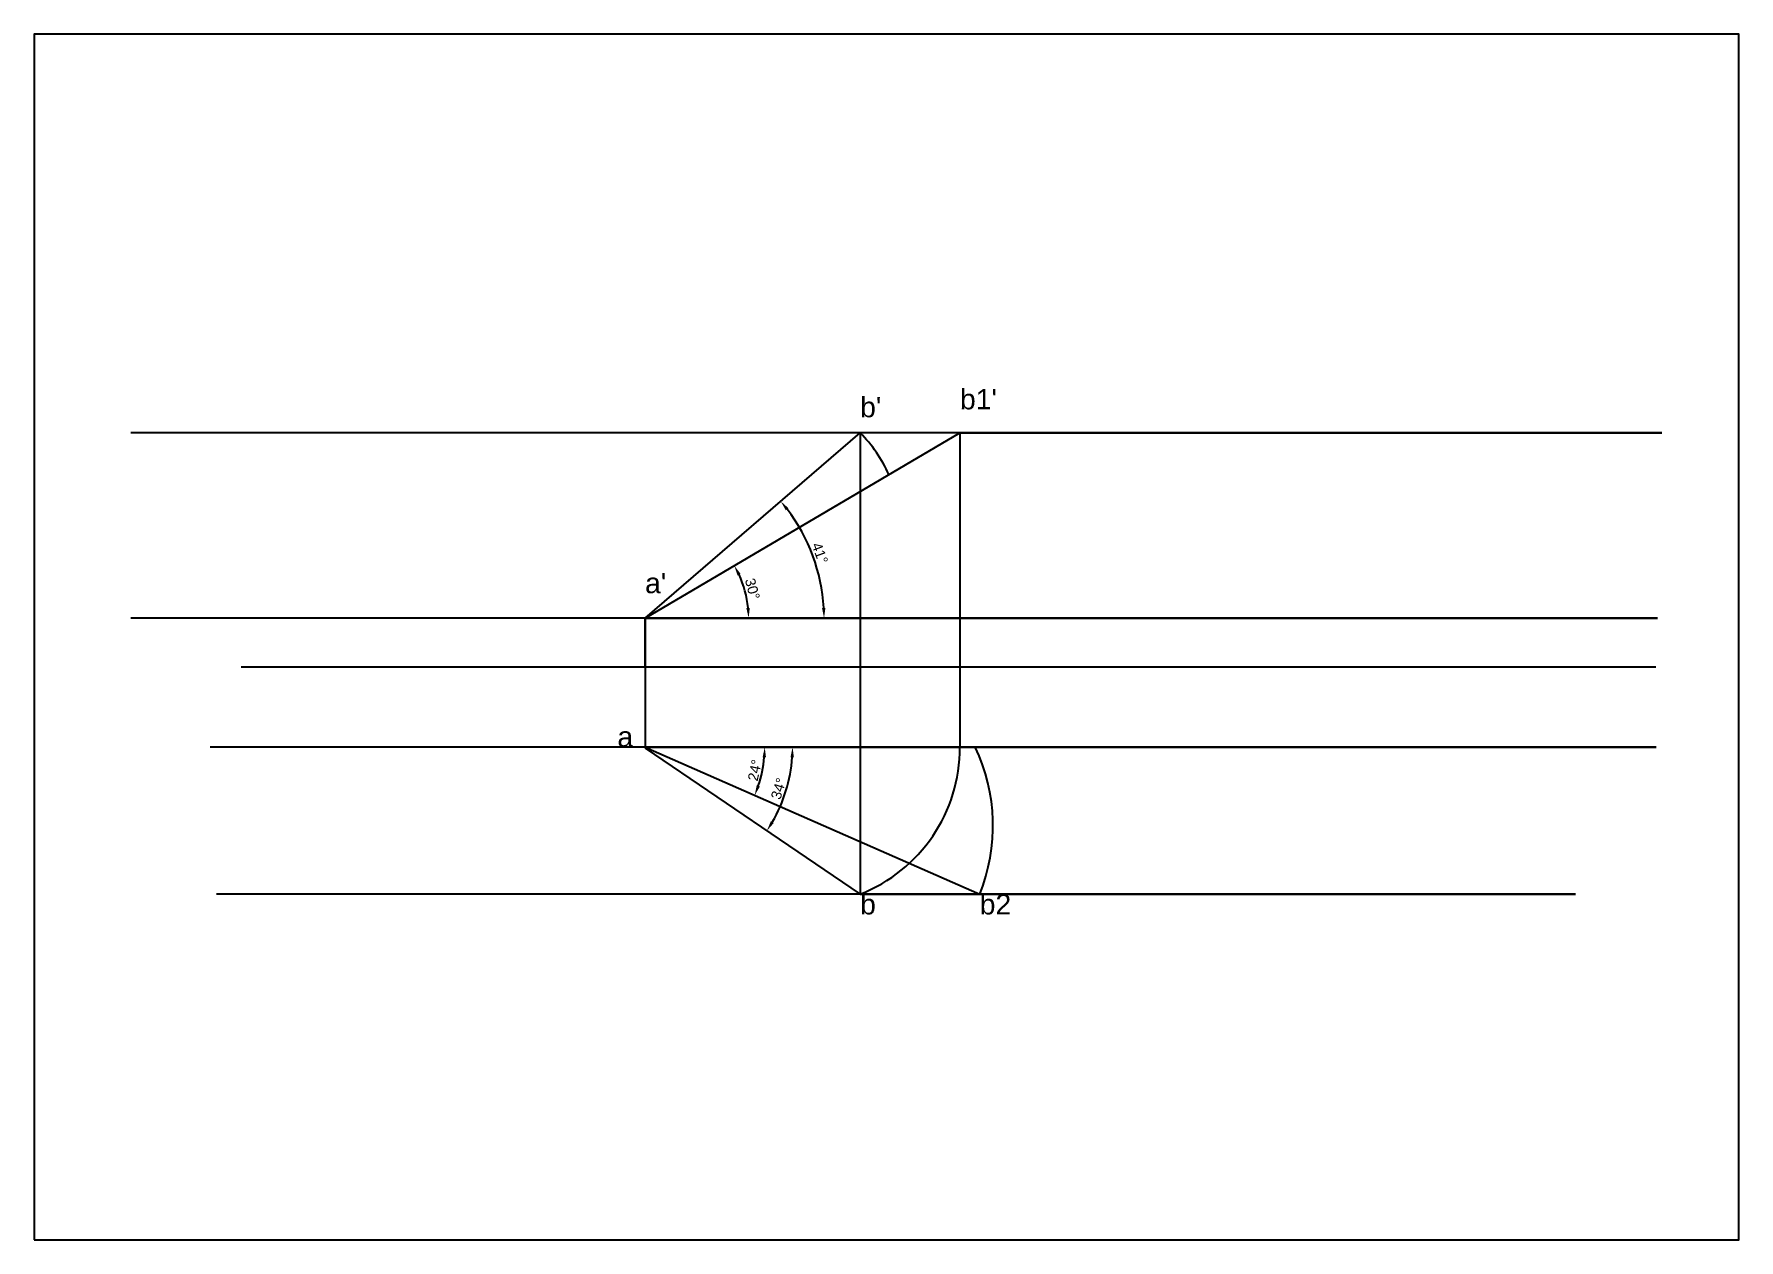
# Model space of a CAD drawing. Header units: millimetres. Extents: x 1249 to 1669, y 758 to 1055.
import ezdxf

# ---------------------------------------------------------------- set-up
doc = ezdxf.new("R2010")
doc.units = ezdxf.units.MM
doc.styles.get("Standard").update_dxf_attribs({"font": 'arial.ttf'})
doc.dimstyles.new('ISO-25', dxfattribs={"dimtxt": 2.5, "dimasz": 2.5, "dimexe": 1.25, "dimexo": 0.625, "dimtad": 1, "dimtxsty": 'Standard', "dimcen": 2.5, "dimadec": 0, "dimazin": 0, "dimtfac": 1, "dimtmove": 0, "dimatfit": 3, "dimfxl": 1, "dimarcsym": 0})

# ---------------------------------------------------------------- blocks, each defined once
blk = doc.blocks.new('*D2')
at = {"color": 0, "lineweight": -2, "transparency": 16777216}
blk.add_arc((1399.45, 911.53), 44.09, 3.2491, 37.4772, dxfattribs=at)
at = {"color": 0, "transparency": 16777216}
for points in [[(1434.12, 938.1), (1434.77, 938.62), (1432.87, 940.3)], [(1443.89, 914.04), (1443.06, 914.02), (1443.54, 911.53)]]:
    blk.add_solid(points, dxfattribs=at)
at = {"layer": 'Defpoints', "color": 0, "transparency": 16777216}
for p in [(1452.44, 957.15), (1442.31, 921.88), (1272.79, 911.53), (1399.45, 911.53), (1648.91, 911.53)]:
    blk.add_point(p, dxfattribs=at)
at = {"color": 0, "transparency": 16777216, "insert": (1442.55, 927.53), "char_height": 2.5, "attachment_point": 5, "rotation": 290.3631}
blk.add_mtext('41°', dxfattribs=at)
blk = doc.blocks.new('*D3')
at = {"color": 0, "lineweight": -2, "transparency": 16777216}
blk.add_arc((1399.45, 911.53), 25.51, 5.617, 24.8393, dxfattribs=at)
at = {"color": 0, "transparency": 16777216}
for points in [[(1422.23, 922.06), (1422.97, 922.44), (1421.44, 924.46)], [(1425.26, 914.05), (1424.42, 914.01), (1424.96, 911.53)]]:
    blk.add_solid(points, dxfattribs=at)
at = {"layer": 'Defpoints', "color": 0, "transparency": 16777216}
for p in [(1477.03, 957.15), (1424.56, 916.03), (1272.79, 911.53), (1399.45, 911.53), (1648.91, 911.53)]:
    blk.add_point(p, dxfattribs=at)
at = {"color": 0, "transparency": 16777216, "insert": (1425.9, 918.73), "char_height": 2.5, "attachment_point": 5, "rotation": 285.2282}
blk.add_mtext('30°', dxfattribs=at)
blk = doc.blocks.new('*D4')
at = {"color": 0, "lineweight": -2, "transparency": 16777216}
blk.add_arc((1399.45, 879.74), 29.49, 341.1538, 355.1418, dxfattribs=at)
at = {"color": 0, "transparency": 16777216}
for points in [[(1428.42, 877.26), (1429.25, 877.22), (1428.94, 879.74)], [(1427.75, 870.06), (1426.97, 870.36), (1426.46, 867.88)]]:
    blk.add_solid(points, dxfattribs=at)
at = {"layer": 'Defpoints', "color": 0, "transparency": 16777216}
for p in [(1292.32, 879.74), (1399.45, 879.74), (1648.59, 879.74), (1427.83, 871.7), (1481.9, 843.53)]:
    blk.add_point(p, dxfattribs=at)
at = {"color": 0, "transparency": 16777216, "insert": (1426.48, 874.06), "char_height": 2.5, "attachment_point": 5, "rotation": 78.1478}
blk.add_mtext('24°', dxfattribs=at)
blk = doc.blocks.new('*D6')
at = {"color": 0, "lineweight": -2, "transparency": 16777216}
blk.add_arc((1399.15, 879.74), 36.64, 329.7195, 356.09, dxfattribs=at)
at = {"color": 0, "transparency": 16777216}
for points in [[(1435.29, 877.25), (1436.13, 877.22), (1435.79, 879.74)], [(1431.15, 861.04), (1430.44, 861.48), (1429.46, 859.15)]]:
    blk.add_solid(points, dxfattribs=at)
at = {"layer": 'Defpoints', "color": 0, "transparency": 16777216}
for p in [(1292.32, 879.74), (1399.45, 879.53), (1648.59, 879.74), (1432.93, 865.54), (1452.44, 843.53)]:
    blk.add_point(p, dxfattribs=at)
at = {"color": 0, "transparency": 16777216, "insert": (1432.36, 869.52), "char_height": 2.5, "attachment_point": 5, "rotation": 72.9048}
blk.add_mtext('34°', dxfattribs=at)

msp = doc.modelspace()

# ---------------------------------------------------------------- linework, layer by layer
for p, q in [((1649.932, 957.152), (1272.789, 957.152)), ((1399.451, 911.533), (1477.033, 957.152)), ((1399.451, 911.533), (1452.44, 957.152)), ((1452.44, 957.152), (1452.44, 843.535)), ((1477.033, 957.152), (1649.932, 957.152)), ((1477.033, 957.152), (1477.033, 879.533)), ((1648.908, 911.533), (1272.789, 911.533)), ((1399.451, 911.533), (1648.908, 911.533)), ((1299.987, 899.533), (1648.494, 899.533)), ((1299.987, 899.533), (1299.987, 899.533)), ((1299.987, 899.533), (1299.987, 899.533)), ((1648.588, 879.736), (1292.324, 879.736)), ((1399.451, 879.736), (1648.588, 879.736)), ((1399.451, 879.736), (1481.902, 843.535)), ((1399.451, 879.533), (1452.44, 843.535)), ((1628.692, 843.535), (1293.909, 843.535)), ((1452.44, 843.535), (1628.692, 843.535))]:
    msp.add_line(p, q)
msp.add_lwpolyline([(1248.936, 758.377), (1668.936, 758.377), (1668.936, 1055.377), (1248.936, 1055.377)], close=True)
msp.add_lwpolyline([(1299.987, 899.533), (1399.451, 899.533), (1399.451, 911.533), (1399.451, 899.533), (1399.451, 879.533)])
for centre, radius, start, end in [((1427.629, 932.387), 35.055, 24.40774, 44.94754), ((1440.181, 860.399), 45, 154.55111, 154.60337), ((1438.242, 879.634), 38.791, 291.46933, 0.14978), ((1440.181, 860.399), 45, 337.99091, 25.44889)]:
    msp.add_arc(centre, radius, start, end)

# ---------------------------------------------------------------- texts
at = {"char_height": 5, "attachment_point": 1}
for s, width, insert in [("b'", 0.55913, (1452.44, 966.001)), ('a', 6.81465, (1392.637, 884.818)), ('b', 2.273736754432321e-13, (1452.44, 843.535))]:
    msp.add_mtext_dynamic_manual_height_columns(s, width=width, gutter_width=12.5, heights=[0], dxfattribs=dict(at, insert=insert))
for s, insert in [("b1'", (1477.033, 967.945)), ("a'", (1399.451, 922.664)), ('b2', (1481.902, 843.535))]:
    msp.add_mtext(s, dxfattribs=dict(at, insert=insert))

# ---------------------------------------------------------------- dimensions: what is measured, and where the dimension line sits
for base, line1, line2, picture, middle in [((1442.312, 921.882), ((1648.908, 911.533), (1272.789, 911.533)), ((1399.451, 911.533), (1452.44, 957.152)), '*D2', (1442.551, 927.53)), ((1424.563, 916.03), ((1648.908, 911.533), (1272.789, 911.533)), ((1399.451, 911.533), (1477.033, 957.152)), '*D3', (1425.902, 918.733)), ((1427.829, 871.704), ((1399.451, 879.736), (1481.902, 843.535)), ((1648.588, 879.736), (1292.324, 879.736)), '*D4', (1426.475, 874.064)), ((1432.933, 865.54), ((1648.588, 879.736), (1292.324, 879.736)), ((1399.451, 879.533), (1452.44, 843.535)), '*D6', (1432.357, 869.524))]:
    dim = msp.add_angular_dim_2l(base=base, line1=line1, line2=line2, dimstyle='ISO-25')
    dim.commit()
    dim.dimension.update_dxf_attribs({"geometry": picture, "text_midpoint": middle})

doc.saveas('drawing.dxf')
